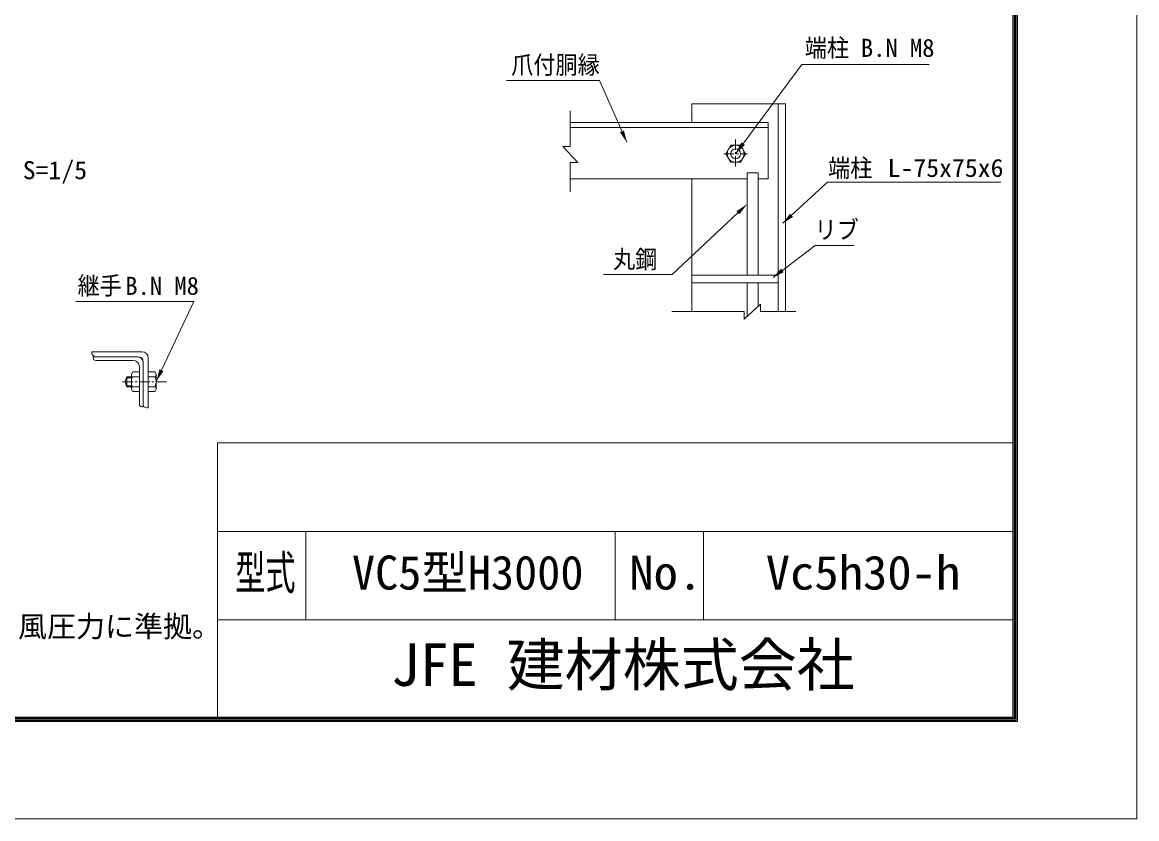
# Model space of a CAD drawing. Units: millimetres, scale not verified, with parts at other scales. Extents: x -4455 to 4455, y -3150 to 3150.
# Drawn here: x 1781 to 4455, y -3150 to -1239 of the extents above; entities that cross this region are included whole.
import ezdxf
from ezdxf.enums import TextEntityAlignment as Align

# ---------------------------------------------------------------- set-up
doc = ezdxf.new("R2010")
doc.units = ezdxf.units.MM
doc.header["$LTSCALE"] = 20
doc.linetypes.add('USER1', pattern=[2, 1.25, -0.25, 0.25, -0.25])
doc.layers.add('0-0_7詳細', color=7, linetype='Continuous', lineweight=18)
doc.layers.add('1-0_D-TTL', color=7, linetype='Continuous', lineweight=18)
doc.layers.add('0-F_D-TTL-TXT', color=7, linetype='Continuous')
doc.styles.add('ＭＳ ゴシック', font='')
doc.styles.get('ＭＳ ゴシック').set_extended_font_data('MS Gothic')

msp = doc.modelspace()

# ---------------------------------------------------------------- linework, layer by layer
at = {"layer": '0-0_7詳細'}
for p, q in [((3387.6, -1479.85), (3387.6, -1434.85)), ((3387.6, -1434.85), (3612.6, -1434.85)), ((3594.6, -1933.71), (3594.6, -1434.85)), ((3612.6, -1933.71), (3612.6, -1434.85)), ((3095.68, -1479.85), (3570.6, -1479.85)), ((3095.68, -1491.85), (3570.6, -1491.85)), ((3570.6, -1479.85), (3462.6, -1479.85)), ((3485.1, -1479.85), (3485.3, -1479.85)), ((3570.6, -1614.85), (3570.6, -1479.85)), ((3519.92, -1846.34), (3519.92, -1600.92)), ((3519.92, -1600.92), (3546.92, -1600.92)), ((3546.92, -1846.34), (3546.92, -1600.92)), ((3095.68, -1614.85), (3519.92, -1614.85)), ((3387.6, -1933.71), (3387.6, -1614.85)), ((3546.92, -1614.85), (3570.6, -1614.85)), ((3594.6, -1846.34), (3387.6, -1846.34)), ((3594.6, -1864.34), (3387.6, -1864.34)), ((3519.92, -1945.55), (3519.92, -1864.34)), ((3546.92, -1920.48), (3546.92, -1864.34)), ((2055.73, -2041.7), (1950.73, -2041.7)), ((1950.73, -2041.7), (1950.73, -2044.7)), ((2058.73, -2041.7), (1956.73, -2041.7)), ((2046.73, -2050.7), (1956.73, -2050.7)), ((2070.73, -2155.7), (2070.73, -2053.7)), ((2070.73, -2161.7), (2070.73, -2056.7)), ((2082.73, -2164.7), (2082.73, -2044.7)), ((2042.53, -2119.46), (2042.53, -2083.94)), ((2061.73, -2065.7), (2061.73, -2140.7)), ((2061.73, -2155.7), (2061.73, -2065.7)), ((2061.73, -2125.22), (2061.73, -2078.18)), ((2082.73, -2078.18), (2082.73, -2125.22)), ((2101.93, -2084.06), (2101.93, -2119.34)), ((2031.87, -2113.7), (2031.87, -2089.7)), ((2042.53, -2089.7), (2031.87, -2089.7)), ((2044.59, -2089.7), (2061.73, -2089.7)), ((2098.53, -2089.7), (2082.73, -2089.7)), ((2042.53, -2113.7), (2031.87, -2113.7)), ((2042.53, -2119.46), (2045.85, -2125.22)), ((2044.59, -2113.7), (2061.73, -2113.7)), ((2045.85, -2125.22), (2061.73, -2125.22)), ((2098.53, -2113.7), (2082.73, -2113.7)), ((2070.73, -2161.7), (2067.73, -2161.7)), ((2082.73, -2164.7), (2079.73, -2164.7))]:
    msp.add_line(p, q, dxfattribs=at)
at = {"layer": '0-0_7詳細', "color": 4}
for p, q in [((3095.68, -1537.42), (3095.68, -1451.84)), ((3077.68, -1537.42), (3113.68, -1576.19)), ((3095.68, -1537.42), (3077.68, -1537.42)), ((3095.68, -1576.19), (3095.68, -1646.38)), ((3095.68, -1576.19), (3113.68, -1576.19)), ((3513.28, -1951.71), (3552.05, -1915.71)), ((3552.05, -1933.71), (3552.05, -1915.71)), ((3513.28, -1933.71), (3339.07, -1933.71)), ((3513.28, -1933.71), (3513.28, -1951.71)), ((3552.05, -1933.71), (3636.73, -1933.71))]:
    msp.add_line(p, q, dxfattribs=at)
at = {"layer": '0-0_7詳細', "color": 1, "linetype": 'USER1'}
for p, q in [((3492.6, -1520.67), (3492.6, -1590.06)), ((3464.04, -1554.85), (3521.16, -1554.85)), ((2021.47, -2101.7), (2127.52, -2101.7))]:
    msp.add_line(p, q, dxfattribs=at)
at = {"layer": '0-0_7詳細', "color": 1}
for p, q in [((3498.05, -1696.46), (3340.35, -1844.65)), ((3175.62, -1844.65), (3340.35, -1844.65)), ((2042.53, -2092.1), (2030.65, -2092.1)), ((2042.53, -2111.3), (2030.65, -2111.3))]:
    msp.add_line(p, q, dxfattribs=at)
at = {"layer": '0-0_7詳細'}
for points in [[(3957.18, -1341.08), (3651.37, -1341.08), (3493.79, -1553.25)], [(2942.62, -1379.35), (3165.81, -1379.35), (3231.17, -1526.82)], [(4128.76, -1623.03), (3712.93, -1623.03), (3606.01, -1721.46)], [(3777.07, -1774.57), (3683.15, -1774.57), (3582.45, -1851.6)], [(2067.73, -2029.7), (1947.73, -2029.7), (1947.73, -2032.7)], [(2042.53, -2083.94), (2045.85, -2078.18), (2061.73, -2078.18)], [(2101.93, -2084.06), (2098.53, -2078.18), (2082.73, -2078.18)], [(2101.93, -2119.34), (2098.53, -2125.22), (2082.73, -2125.22)]]:
    msp.add_lwpolyline(points, dxfattribs=at)
at = {"layer": '0-0_7詳細', "color": 3}
msp.add_lwpolyline([(3516.12, -1554.85), (3504.36, -1534.49), (3480.84, -1534.49), (3469.08, -1554.85), (3480.84, -1575.22), (3504.36, -1575.22)], close=True, dxfattribs=at)
at = {"layer": '0-0_7詳細', "color": 1}
msp.add_lwpolyline([(1908.93, -1909.58), (2192.36, -1909.58), (2102.78, -2099.52)], dxfattribs=at)
at = {"layer": '0-0_7詳細', "color": 3}
for radius in [20.4, 12]:
    msp.add_circle((3492.6, -1554.85), radius, dxfattribs=at)
at = {"layer": '0-0_7詳細'}
for centre, radius, start, end in [((2067.73, -2044.7), 15, 0, 90), ((1956.73, -2032.7), 9, 180, 270), ((1956.73, -2044.7), 6, 180, 270), ((2046.73, -2065.7), 15, 0, 90), ((2046.73, -2065.7), 15, 0, 90), ((2055.73, -2056.7), 15, 0, 90), ((2058.73, -2053.7), 12, 0, 90), ((2051.61, -2083.94), 9.09, 180, 219.3382), ((2096.05, -2084.36), 5.88, 294.94299, 2.968), ((2052.65, -2101.7), 24, 150, 210), ((2078.53, -2101.7), 36, 160.52878, 199.47122), ((2079.02, -2101.7), 22.91, 328.40741, 31.59259), ((2051.61, -2119.46), 9.09, 140.6618, 180), ((2096.05, -2119.04), 5.88, 357.032, 65.05701), ((2067.73, -2155.7), 6, 180, 270), ((2079.73, -2155.7), 9, 180, 270)]:
    msp.add_arc(centre, radius, start, end, dxfattribs=at)
for points in [[(3231.98, -1528.65), (3215.07, -1503.33), (3224.59, -1499.11)], [(3492.6, -1554.85), (3506.31, -1527.66), (3514.67, -1533.88)], [(3604.53, -1722.81), (3623.08, -1698.66), (3630.13, -1706.33)], [(3580.86, -1852.82), (3601.52, -1830.45), (3607.85, -1838.73)]]:
    msp.add_solid(points, dxfattribs=at)
at = {"layer": '0-0_7詳細', "color": 1}
for points in [[(3494.63, -1692.81), (3519.92, -1675.91), (3501.48, -1700.1)], [(2101.93, -2101.33), (2110.01, -2071.97), (2119.44, -2076.41)]]:
    msp.add_solid(points, dxfattribs=at)
at = {"layer": '1-0_D-TTL'}
for p, q in [((2248.86, -2248.64), (2248.86, -2906.26)), ((2248.86, -2248.64), (4158.08, -2248.64)), ((2248.86, -2460.77), (4158.08, -2460.77)), ((2460.99, -2460.77), (2460.99, -2672.91)), ((3203.47, -2460.77), (3203.47, -2672.91)), ((3415.6, -2460.77), (3415.6, -2672.91)), ((2248.86, -2672.91), (4158.08, -2672.91))]:
    msp.add_line(p, q, dxfattribs=at)
at = {"layer": '1-0_D-TTL', "color": 2}
msp.add_lwpolyline([(-4454.63, 3150.21), (4455.07, 3150.21), (4455.07, -3150.21), (-4454.63, -3150.21)], close=True, dxfattribs=at)
at = {"layer": '1-0_D-TTL'}
for points in [[(-4168.25, 2916.87), (4168.68, 2916.87), (4168.68, -2916.87), (-4168.25, -2916.87)], [(-4165.59, 2914.21), (4166.03, 2914.21), (4166.03, -2914.21), (-4165.59, -2914.21)], [(-4162.94, 2911.56), (4163.38, 2911.56), (4163.38, -2911.56), (-4162.94, -2911.56)], [(-4160.29, 2908.91), (4160.73, 2908.91), (4160.73, -2908.91), (-4160.29, -2908.91)], [(-4157.64, 2906.26), (4158.08, 2906.26), (4158.08, -2906.26), (-4157.64, -2906.26)]]:
    msp.add_lwpolyline(points, close=True, dxfattribs=at)

# ---------------------------------------------------------------- texts
at = {"layer": '0-0_7詳細', "color": 3, "style": 'ＭＳ ゴシック'}
for s, width, p in [('端柱', 0.9, (3658.4, -1335.35)), ('爪付胴縁', 0.9, (2954, -1376.14)), ('S=1/5', 1.05, (1781.63, -1628.84)), ('端柱', 0.9, (3714.42, -1623.46)), ('L-75x75x6', 1.05, (3857.23, -1623.46)), ('リブ', 0.9, (3681.94, -1771.9)), ('丸鋼', 0.9, (3198.45, -1842.47)), ('継手', 0.9, (1913.19, -1906))]:
    msp.add_text(s, height=43.26, dxfattribs=dict(at, width=width)).set_placement(p, align=Align.BOTTOM_LEFT)
for p in [(3793.22, -1335.35), (2027.9, -1906.37)]:
    msp.add_text('B.N M8', height=43.26, dxfattribs=at).set_placement(p, align=Align.BOTTOM_LEFT)
at = {"layer": '0-F_D-TTL-TXT', "style": 'ＭＳ ゴシック'}
for s, height, width, p in [('型式', 81.64, 0.65, (2291.57, -2624.97)), ('No.', 81.67, 1.05, (3237.41, -2624.97)), ('Vc5h30-h', 81.67, 1.05, (3564.81, -2624.97))]:
    msp.add_text(s, height=height, dxfattribs=dict(at, width=width)).set_placement(p, align=Align.BOTTOM_LEFT)
for s, height, p in [('VC5型H3000', 81.64, (2571.73, -2624.97)), ('（設計条件）風荷重：昭和57年改正 建築基準法・同施行令に基づく風圧力に準拠。', 51.03, (-352.4, -2729.76)), ('JFE 建材株式会社', 102.1, (2665.05, -2862.24))]:
    msp.add_text(s, height=height, dxfattribs=at).set_placement(p, align=Align.BOTTOM_LEFT)

doc.saveas('drawing.dxf')
